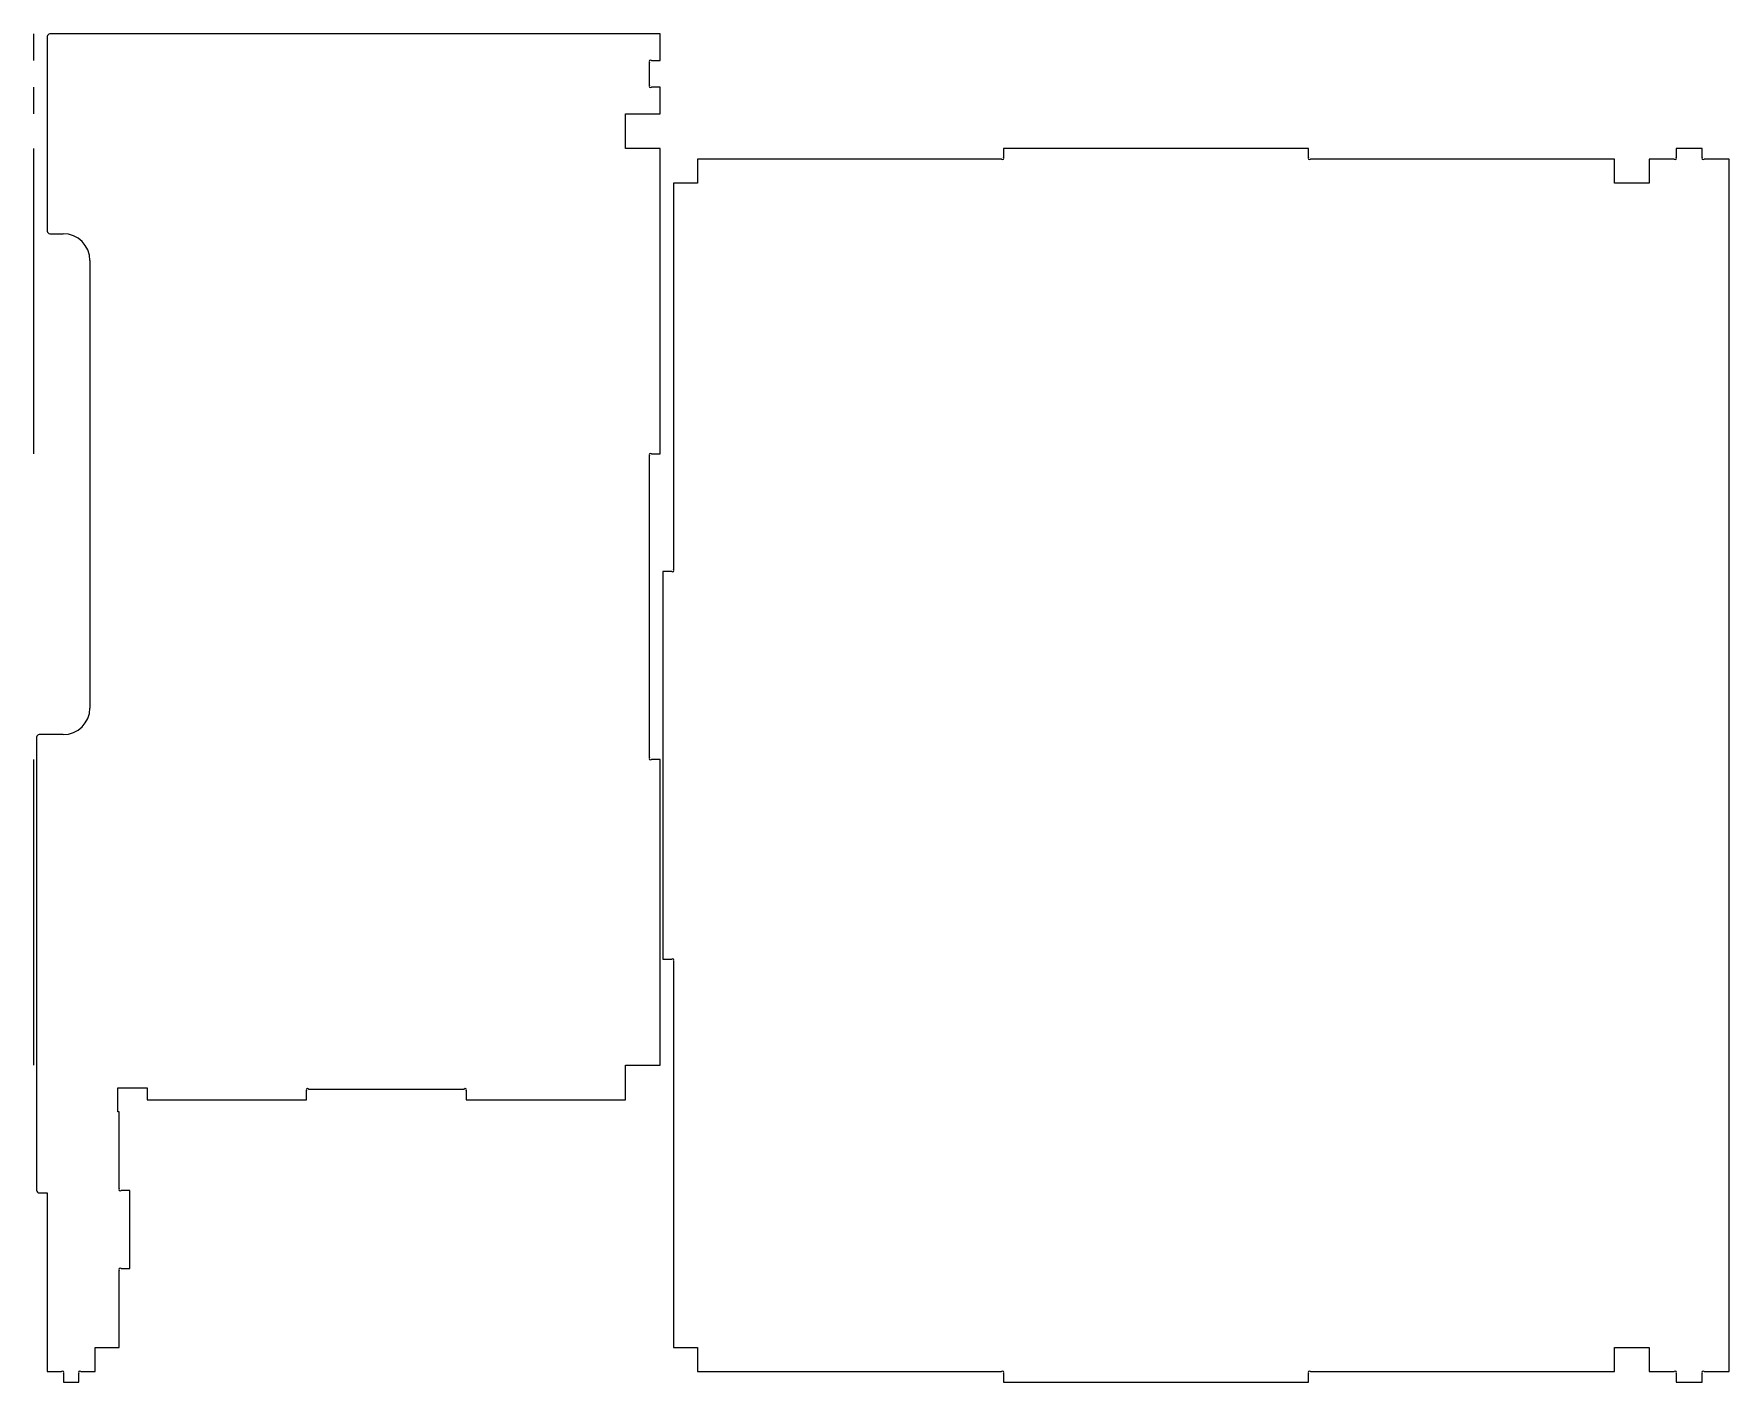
# Model space of a CAD drawing. Extents: x -429 to 880, y -72 to 434.
# Drawn here: x 244 to 880, y -72 to 434 of the extents above; entities that cross this region are included whole.
import ezdxf

# ---------------------------------------------------------------- set-up
doc = ezdxf.new("R2010")
doc.units = 0
doc.header["$MEASUREMENT"] = 0
doc.layers.add('MODELSKETCH_VISIBLE', color=7, linetype='CONTINUOUS')

# ---------------------------------------------------------------- blocks, each defined once
blk = doc.blocks.new('BLOCK_122')
at = {"layer": 'MODELSKETCH_VISIBLE', "color": 7}
blk.add_lwpolyline([(286.78, 33.62), (346.61, 33.62)], dxfattribs=at)
blk = doc.blocks.new('BLOCK_123')
at = {"layer": 'MODELSKETCH_VISIBLE', "color": 7}
blk.add_lwpolyline([(346.61, 33.62), (346.61, 36.92)], dxfattribs=at)
blk = doc.blocks.new('BLOCK_124')
at = {"layer": 'MODELSKETCH_VISIBLE', "color": 7}
blk.add_open_spline([(347.32, 37.62), (347.12, 37.82), (346.81, 37.82), (346.61, 37.62), (346.42, 37.43), (346.42, 37.11), (346.61, 36.92)], degree=3, knots=[0, 0, 0, 0, 1, 1, 1, 2, 2, 2, 2], dxfattribs=at)
blk = doc.blocks.new('BLOCK_125')
at = {"layer": 'MODELSKETCH_VISIBLE', "color": 7}
blk.add_lwpolyline([(347.32, 37.62), (405.74, 37.62)], dxfattribs=at)
blk = doc.blocks.new('BLOCK_126')
at = {"layer": 'MODELSKETCH_VISIBLE', "color": 7}
blk.add_open_spline([(406.44, 36.92), (406.64, 37.11), (406.64, 37.43), (406.44, 37.62), (406.25, 37.82), (405.93, 37.82), (405.74, 37.62)], degree=3, knots=[0, 0, 0, 0, 1, 1, 1, 2, 2, 2, 2], dxfattribs=at)
blk = doc.blocks.new('BLOCK_127')
at = {"layer": 'MODELSKETCH_VISIBLE', "color": 7}
blk.add_lwpolyline([(406.44, 36.92), (406.44, 33.62)], dxfattribs=at)
blk = doc.blocks.new('BLOCK_128')
at = {"layer": 'MODELSKETCH_VISIBLE', "color": 7}
blk.add_lwpolyline([(406.44, 33.62), (466.28, 33.62)], dxfattribs=at)
blk = doc.blocks.new('BLOCK_129')
at = {"layer": 'MODELSKETCH_VISIBLE', "color": 7}
blk.add_lwpolyline([(466.28, 33.62), (466.28, 46.62)], dxfattribs=at)
blk = doc.blocks.new('BLOCK_130')
at = {"layer": 'MODELSKETCH_VISIBLE', "color": 7}
blk.add_lwpolyline([(466.28, 46.62), (479.28, 46.62)], dxfattribs=at)
blk = doc.blocks.new('BLOCK_131')
at = {"layer": 'MODELSKETCH_VISIBLE', "color": 7}
blk.add_lwpolyline([(479.28, 46.62), (479.28, 161.29)], dxfattribs=at)
blk = doc.blocks.new('BLOCK_132')
at = {"layer": 'MODELSKETCH_VISIBLE', "color": 7}
blk.add_lwpolyline([(479.28, 161.29), (475.98, 161.29)], dxfattribs=at)
blk = doc.blocks.new('BLOCK_133')
at = {"layer": 'MODELSKETCH_VISIBLE', "color": 7}
blk.add_open_spline([(475.28, 162), (475.08, 161.8), (475.08, 161.48), (475.28, 161.29), (475.47, 161.09), (475.79, 161.09), (475.98, 161.29)], degree=3, knots=[0, 0, 0, 0, 1, 1, 1, 2, 2, 2, 2], dxfattribs=at)
blk = doc.blocks.new('BLOCK_134')
at = {"layer": 'MODELSKETCH_VISIBLE', "color": 7}
blk.add_lwpolyline([(475.28, 162), (475.28, 275.25)], dxfattribs=at)
blk = doc.blocks.new('BLOCK_135')
at = {"layer": 'MODELSKETCH_VISIBLE', "color": 7}
blk.add_open_spline([(475.98, 275.96), (475.79, 276.15), (475.47, 276.15), (475.28, 275.96), (475.08, 275.76), (475.08, 275.44), (475.28, 275.25)], degree=3, knots=[0, 0, 0, 0, 1, 1, 1, 2, 2, 2, 2], dxfattribs=at)
blk = doc.blocks.new('BLOCK_136')
at = {"layer": 'MODELSKETCH_VISIBLE', "color": 7}
blk.add_lwpolyline([(475.98, 275.96), (479.28, 275.96)], dxfattribs=at)
blk = doc.blocks.new('BLOCK_137')
at = {"layer": 'MODELSKETCH_VISIBLE', "color": 7}
blk.add_lwpolyline([(479.28, 275.96), (479.28, 390.62)], dxfattribs=at)
blk = doc.blocks.new('BLOCK_138')
at = {"layer": 'MODELSKETCH_VISIBLE', "color": 7}
blk.add_lwpolyline([(479.28, 390.62), (466.28, 390.62)], dxfattribs=at)
blk = doc.blocks.new('BLOCK_139')
at = {"layer": 'MODELSKETCH_VISIBLE', "color": 7}
blk.add_lwpolyline([(466.28, 390.62), (466.28, 403.62)], dxfattribs=at)
blk = doc.blocks.new('BLOCK_140')
at = {"layer": 'MODELSKETCH_VISIBLE', "color": 7}
blk.add_lwpolyline([(466.28, 403.62), (479.28, 403.62)], dxfattribs=at)
blk = doc.blocks.new('BLOCK_141')
at = {"layer": 'MODELSKETCH_VISIBLE', "color": 7}
blk.add_lwpolyline([(479.28, 403.62), (479.28, 413.62)], dxfattribs=at)
blk = doc.blocks.new('BLOCK_142')
at = {"layer": 'MODELSKETCH_VISIBLE', "color": 7}
blk.add_lwpolyline([(479.28, 413.62), (475.98, 413.62)], dxfattribs=at)
blk = doc.blocks.new('BLOCK_144')
at = {"layer": 'MODELSKETCH_VISIBLE', "color": 7}
blk.add_open_spline([(475.28, 414.33), (475.08, 414.13), (475.08, 413.82), (475.28, 413.62), (475.47, 413.43), (475.79, 413.43), (475.98, 413.62)], degree=3, knots=[0, 0, 0, 0, 1, 1, 1, 2, 2, 2, 2], dxfattribs=at)
blk = doc.blocks.new('BLOCK_148')
at = {"layer": 'MODELSKETCH_VISIBLE', "color": 7}
blk.add_lwpolyline([(244.28, 423.62), (244.28, 433.62)], dxfattribs=at)
blk = doc.blocks.new('BLOCK_167')
at = {"layer": 'MODELSKETCH_VISIBLE', "color": 7}
blk.add_lwpolyline([(244.28, 275.96), (244.28, 390.62)], dxfattribs=at)
blk = doc.blocks.new('BLOCK_168')
at = {"layer": 'MODELSKETCH_VISIBLE', "color": 7}
blk.add_open_spline([(870.18, 387.33), (869.98, 387.13), (869.98, 386.82), (870.18, 386.62), (870.37, 386.43), (870.69, 386.43), (870.88, 386.62)], degree=3, knots=[0, 0, 0, 0, 1, 1, 1, 2, 2, 2, 2], dxfattribs=at)
blk = doc.blocks.new('BLOCK_170')
at = {"layer": 'MODELSKETCH_VISIBLE', "color": 7}
blk.add_lwpolyline([(870.18, 387.33), (870.18, 390.62)], dxfattribs=at)
blk = doc.blocks.new('BLOCK_172')
at = {"layer": 'MODELSKETCH_VISIBLE', "color": 7}
blk.add_lwpolyline([(870.18, 390.62), (860.38, 390.62)], dxfattribs=at)
blk = doc.blocks.new('BLOCK_174')
at = {"layer": 'MODELSKETCH_VISIBLE', "color": 7}
blk.add_lwpolyline([(860.38, 390.62), (860.38, 387.33)], dxfattribs=at)
blk = doc.blocks.new('BLOCK_175')
at = {"layer": 'MODELSKETCH_VISIBLE', "color": 7}
blk.add_lwpolyline([(244.28, 403.62), (244.28, 413.62)], dxfattribs=at)
blk = doc.blocks.new('BLOCK_176')
at = {"layer": 'MODELSKETCH_VISIBLE', "color": 7}
blk.add_lwpolyline([(286.78, 38.12), (286.78, 33.62)], dxfattribs=at)
blk = doc.blocks.new('BLOCK_177')
at = {"layer": 'MODELSKETCH_VISIBLE', "color": 7}
blk.add_open_spline([(859.67, 386.62), (859.87, 386.43), (860.18, 386.43), (860.38, 386.62), (860.57, 386.82), (860.57, 387.13), (860.38, 387.33)], degree=3, knots=[0, 0, 0, 0, 1, 1, 1, 2, 2, 2, 2], dxfattribs=at)
blk = doc.blocks.new('BLOCK_184')
at = {"layer": 'MODELSKETCH_VISIBLE', "color": 7}
blk.add_lwpolyline([(244.28, 46.62), (244.28, 161.29)], dxfattribs=at)
blk = doc.blocks.new('BLOCK_202')
at = {"layer": 'MODELSKETCH_VISIBLE', "color": 7}
blk.add_lwpolyline([(275.78, 38.12), (286.78, 38.12)], dxfattribs=at)
blk = doc.blocks.new('BLOCK_203')
at = {"layer": 'MODELSKETCH_VISIBLE', "color": 7}
blk.add_lwpolyline([(275.78, 29.12), (275.78, 38.12)], dxfattribs=at)
blk = doc.blocks.new('BLOCK_204')
at = {"layer": 'MODELSKETCH_VISIBLE', "color": 7}
blk.add_lwpolyline([(276.28, 29.12), (275.78, 29.12)], dxfattribs=at)
blk = doc.blocks.new('BLOCK_205')
at = {"layer": 'MODELSKETCH_VISIBLE', "color": 7}
blk.add_lwpolyline([(276.28, 0.23), (276.28, 29.12)], dxfattribs=at)
blk = doc.blocks.new('BLOCK_206')
at = {"layer": 'MODELSKETCH_VISIBLE', "color": 7}
blk.add_open_spline([(276.28, 0.23), (276.08, 0.03), (276.08, -0.28), (276.28, -0.48), (276.47, -0.67), (276.79, -0.67), (276.98, -0.48)], degree=3, knots=[0, 0, 0, 0, 1, 1, 1, 2, 2, 2, 2], dxfattribs=at)
blk = doc.blocks.new('BLOCK_207')
at = {"layer": 'MODELSKETCH_VISIBLE', "color": 7}
blk.add_lwpolyline([(280.28, -0.48), (276.98, -0.48)], dxfattribs=at)
blk = doc.blocks.new('BLOCK_208')
at = {"layer": 'MODELSKETCH_VISIBLE', "color": 7}
blk.add_lwpolyline([(280.28, -29.78), (280.28, -0.48)], dxfattribs=at)
blk = doc.blocks.new('BLOCK_209')
at = {"layer": 'MODELSKETCH_VISIBLE', "color": 7}
blk.add_lwpolyline([(276.98, -29.78), (280.28, -29.78)], dxfattribs=at)
blk = doc.blocks.new('BLOCK_210')
at = {"layer": 'MODELSKETCH_VISIBLE', "color": 7}
blk.add_open_spline([(276.98, -29.78), (276.79, -29.58), (276.47, -29.58), (276.28, -29.78), (276.08, -29.97), (276.08, -30.29), (276.28, -30.48)], degree=3, knots=[0, 0, 0, 0, 1, 1, 1, 2, 2, 2, 2], dxfattribs=at)
blk = doc.blocks.new('BLOCK_211')
at = {"layer": 'MODELSKETCH_VISIBLE', "color": 7}
blk.add_lwpolyline([(276.28, -59.38), (276.28, -30.48)], dxfattribs=at)
blk = doc.blocks.new('BLOCK_212')
at = {"layer": 'MODELSKETCH_VISIBLE', "color": 7}
blk.add_lwpolyline([(267.28, -59.38), (276.28, -59.38)], dxfattribs=at)
blk = doc.blocks.new('BLOCK_213')
at = {"layer": 'MODELSKETCH_VISIBLE', "color": 7}
blk.add_lwpolyline([(267.28, -68.38), (267.28, -59.38)], dxfattribs=at)
blk = doc.blocks.new('BLOCK_214')
at = {"layer": 'MODELSKETCH_VISIBLE', "color": 7}
blk.add_lwpolyline([(261.88, -68.38), (267.28, -68.38)], dxfattribs=at)
blk = doc.blocks.new('BLOCK_215')
at = {"layer": 'MODELSKETCH_VISIBLE', "color": 7}
blk.add_open_spline([(261.88, -68.38), (261.69, -68.18), (261.37, -68.18), (261.18, -68.38), (260.98, -68.57), (260.98, -68.89), (261.18, -69.08)], degree=3, knots=[0, 0, 0, 0, 1, 1, 1, 2, 2, 2, 2], dxfattribs=at)
blk = doc.blocks.new('BLOCK_216')
at = {"layer": 'MODELSKETCH_VISIBLE', "color": 7}
blk.add_lwpolyline([(261.18, -72.38), (261.18, -69.08)], dxfattribs=at)
blk = doc.blocks.new('BLOCK_217')
at = {"layer": 'MODELSKETCH_VISIBLE', "color": 7}
blk.add_lwpolyline([(860.38, -72.38), (870.18, -72.38)], dxfattribs=at)
blk = doc.blocks.new('BLOCK_218')
at = {"layer": 'MODELSKETCH_VISIBLE', "color": 7}
blk.add_lwpolyline([(484.28, -59.38), (493.28, -59.38)], dxfattribs=at)
blk = doc.blocks.new('BLOCK_219')
at = {"layer": 'MODELSKETCH_VISIBLE', "color": 7}
blk.add_lwpolyline([(860.38, -69.08), (860.38, -72.38)], dxfattribs=at)
blk = doc.blocks.new('BLOCK_220')
at = {"layer": 'MODELSKETCH_VISIBLE', "color": 7}
blk.add_lwpolyline([(484.28, 85.68), (484.28, -59.38)], dxfattribs=at)
blk = doc.blocks.new('BLOCK_221')
at = {"layer": 'MODELSKETCH_VISIBLE', "color": 7}
blk.add_open_spline([(860.38, -69.08), (860.57, -68.89), (860.57, -68.57), (860.38, -68.38), (860.18, -68.18), (859.87, -68.18), (859.67, -68.38)], degree=3, knots=[0, 0, 0, 0, 1, 1, 1, 2, 2, 2, 2], dxfattribs=at)
blk = doc.blocks.new('BLOCK_222')
at = {"layer": 'MODELSKETCH_VISIBLE', "color": 7}
blk.add_open_spline([(484.28, 85.68), (484.47, 85.88), (484.47, 86.19), (484.28, 86.39), (484.08, 86.58), (483.77, 86.58), (483.57, 86.39)], degree=3, knots=[0, 0, 0, 0, 1, 1, 1, 2, 2, 2, 2], dxfattribs=at)
blk = doc.blocks.new('BLOCK_223')
at = {"layer": 'MODELSKETCH_VISIBLE', "color": 7}
blk.add_lwpolyline([(850.28, -68.38), (859.67, -68.38)], dxfattribs=at)
blk = doc.blocks.new('BLOCK_224')
at = {"layer": 'MODELSKETCH_VISIBLE', "color": 7}
blk.add_lwpolyline([(480.28, 86.39), (483.57, 86.39)], dxfattribs=at)
blk = doc.blocks.new('BLOCK_225')
at = {"layer": 'MODELSKETCH_VISIBLE', "color": 7}
blk.add_lwpolyline([(850.28, -59.38), (850.28, -68.38)], dxfattribs=at)
blk = doc.blocks.new('BLOCK_226')
at = {"layer": 'MODELSKETCH_VISIBLE', "color": 7}
blk.add_lwpolyline([(480.28, 231.86), (480.28, 86.39)], dxfattribs=at)
blk = doc.blocks.new('BLOCK_227')
at = {"layer": 'MODELSKETCH_VISIBLE', "color": 7}
blk.add_lwpolyline([(837.28, -59.38), (850.28, -59.38)], dxfattribs=at)
blk = doc.blocks.new('BLOCK_228')
at = {"layer": 'MODELSKETCH_VISIBLE', "color": 7}
blk.add_lwpolyline([(483.57, 231.86), (480.28, 231.86)], dxfattribs=at)
blk = doc.blocks.new('BLOCK_229')
at = {"layer": 'MODELSKETCH_VISIBLE', "color": 7}
blk.add_lwpolyline([(837.28, -68.38), (837.28, -59.38)], dxfattribs=at)
blk = doc.blocks.new('BLOCK_230')
at = {"layer": 'MODELSKETCH_VISIBLE', "color": 7}
blk.add_open_spline([(483.57, 231.86), (483.77, 231.66), (484.08, 231.66), (484.28, 231.86), (484.47, 232.05), (484.47, 232.37), (484.28, 232.56)], degree=3, knots=[0, 0, 0, 0, 1, 1, 1, 2, 2, 2, 2], dxfattribs=at)
blk = doc.blocks.new('BLOCK_231')
at = {"layer": 'MODELSKETCH_VISIBLE', "color": 7}
blk.add_lwpolyline([(723.22, -68.38), (837.28, -68.38)], dxfattribs=at)
blk = doc.blocks.new('BLOCK_232')
at = {"layer": 'MODELSKETCH_VISIBLE', "color": 7}
blk.add_lwpolyline([(484.28, 377.62), (484.28, 232.56)], dxfattribs=at)
blk = doc.blocks.new('BLOCK_233')
at = {"layer": 'MODELSKETCH_VISIBLE', "color": 7}
blk.add_open_spline([(723.22, -68.38), (723.02, -68.18), (722.71, -68.18), (722.51, -68.38), (722.32, -68.57), (722.32, -68.89), (722.51, -69.08)], degree=3, knots=[0, 0, 0, 0, 1, 1, 1, 2, 2, 2, 2], dxfattribs=at)
blk = doc.blocks.new('BLOCK_234')
at = {"layer": 'MODELSKETCH_VISIBLE', "color": 7}
blk.add_lwpolyline([(493.28, 377.62), (484.28, 377.62)], dxfattribs=at)
blk = doc.blocks.new('BLOCK_235')
at = {"layer": 'MODELSKETCH_VISIBLE', "color": 7}
blk.add_lwpolyline([(722.51, -72.38), (722.51, -69.08)], dxfattribs=at)
blk = doc.blocks.new('BLOCK_236')
at = {"layer": 'MODELSKETCH_VISIBLE', "color": 7}
blk.add_lwpolyline([(493.28, 386.62), (493.28, 377.62)], dxfattribs=at)
blk = doc.blocks.new('BLOCK_237')
at = {"layer": 'MODELSKETCH_VISIBLE', "color": 7}
blk.add_lwpolyline([(608.04, -72.38), (722.51, -72.38)], dxfattribs=at)
blk = doc.blocks.new('BLOCK_238')
at = {"layer": 'MODELSKETCH_VISIBLE', "color": 7}
blk.add_lwpolyline([(607.34, 386.62), (493.28, 386.62)], dxfattribs=at)
blk = doc.blocks.new('BLOCK_239')
at = {"layer": 'MODELSKETCH_VISIBLE', "color": 7}
blk.add_lwpolyline([(608.04, -69.08), (608.04, -72.38)], dxfattribs=at)
blk = doc.blocks.new('BLOCK_240')
at = {"layer": 'MODELSKETCH_VISIBLE', "color": 7}
blk.add_open_spline([(607.34, 386.62), (607.53, 386.43), (607.85, 386.43), (608.04, 386.62), (608.24, 386.82), (608.24, 387.13), (608.04, 387.33)], degree=3, knots=[0, 0, 0, 0, 1, 1, 1, 2, 2, 2, 2], dxfattribs=at)
blk = doc.blocks.new('BLOCK_241')
at = {"layer": 'MODELSKETCH_VISIBLE', "color": 7}
blk.add_open_spline([(608.04, -69.08), (608.24, -68.89), (608.24, -68.57), (608.04, -68.38), (607.85, -68.18), (607.53, -68.18), (607.34, -68.38)], degree=3, knots=[0, 0, 0, 0, 1, 1, 1, 2, 2, 2, 2], dxfattribs=at)
blk = doc.blocks.new('BLOCK_242')
at = {"layer": 'MODELSKETCH_VISIBLE', "color": 7}
blk.add_lwpolyline([(608.04, 390.62), (608.04, 387.33)], dxfattribs=at)
blk = doc.blocks.new('BLOCK_243')
at = {"layer": 'MODELSKETCH_VISIBLE', "color": 7}
blk.add_lwpolyline([(493.28, -68.38), (607.34, -68.38)], dxfattribs=at)
blk = doc.blocks.new('BLOCK_244')
at = {"layer": 'MODELSKETCH_VISIBLE', "color": 7}
blk.add_lwpolyline([(722.51, 390.62), (608.04, 390.62)], dxfattribs=at)
blk = doc.blocks.new('BLOCK_246')
at = {"layer": 'MODELSKETCH_VISIBLE', "color": 7}
blk.add_lwpolyline([(493.28, -59.38), (493.28, -68.38)], dxfattribs=at)
blk = doc.blocks.new('BLOCK_247')
at = {"layer": 'MODELSKETCH_VISIBLE', "color": 7}
blk.add_lwpolyline([(722.51, 387.33), (722.51, 390.62)], dxfattribs=at)
blk = doc.blocks.new('BLOCK_248')
at = {"layer": 'MODELSKETCH_VISIBLE', "color": 7}
blk.add_open_spline([(722.51, 387.33), (722.32, 387.13), (722.32, 386.82), (722.51, 386.62), (722.71, 386.43), (723.02, 386.43), (723.22, 386.62)], degree=3, knots=[0, 0, 0, 0, 1, 1, 1, 2, 2, 2, 2], dxfattribs=at)
blk = doc.blocks.new('BLOCK_249')
at = {"layer": 'MODELSKETCH_VISIBLE', "color": 7}
blk.add_lwpolyline([(837.28, 386.62), (723.22, 386.62)], dxfattribs=at)
blk = doc.blocks.new('BLOCK_250')
at = {"layer": 'MODELSKETCH_VISIBLE', "color": 7}
blk.add_lwpolyline([(837.28, 377.62), (837.28, 386.62)], dxfattribs=at)
blk = doc.blocks.new('BLOCK_251')
at = {"layer": 'MODELSKETCH_VISIBLE', "color": 7}
blk.add_lwpolyline([(850.28, 377.62), (837.28, 377.62)], dxfattribs=at)
blk = doc.blocks.new('BLOCK_252')
at = {"layer": 'MODELSKETCH_VISIBLE', "color": 7}
blk.add_lwpolyline([(850.28, 386.62), (850.28, 377.62)], dxfattribs=at)
blk = doc.blocks.new('BLOCK_253')
at = {"layer": 'MODELSKETCH_VISIBLE', "color": 7}
blk.add_lwpolyline([(859.67, 386.62), (850.28, 386.62)], dxfattribs=at)
blk = doc.blocks.new('BLOCK_254')
at = {"layer": 'MODELSKETCH_VISIBLE', "color": 7}
blk.add_lwpolyline([(870.18, -72.38), (870.18, -69.08)], dxfattribs=at)
blk = doc.blocks.new('BLOCK_255')
at = {"layer": 'MODELSKETCH_VISIBLE', "color": 7}
blk.add_open_spline([(870.88, -68.38), (870.69, -68.18), (870.37, -68.18), (870.18, -68.38), (869.98, -68.57), (869.98, -68.89), (870.18, -69.08)], degree=3, knots=[0, 0, 0, 0, 1, 1, 1, 2, 2, 2, 2], dxfattribs=at)
blk = doc.blocks.new('BLOCK_256')
at = {"layer": 'MODELSKETCH_VISIBLE', "color": 7}
blk.add_lwpolyline([(870.88, -68.38), (880.28, -68.38)], dxfattribs=at)
blk = doc.blocks.new('BLOCK_257')
at = {"layer": 'MODELSKETCH_VISIBLE', "color": 7}
blk.add_lwpolyline([(880.28, -68.38), (880.28, 386.62)], dxfattribs=at)
blk = doc.blocks.new('BLOCK_258')
at = {"layer": 'MODELSKETCH_VISIBLE', "color": 7}
blk.add_lwpolyline([(880.28, 386.62), (870.88, 386.62)], dxfattribs=at)
blk = doc.blocks.new('BLOCK_259')
at = {"layer": 'MODELSKETCH_VISIBLE', "color": 7}
blk.add_lwpolyline([(475.28, 414.33), (475.28, 422.92)], dxfattribs=at)
blk = doc.blocks.new('BLOCK_260')
at = {"layer": 'MODELSKETCH_VISIBLE', "color": 7}
blk.add_open_spline([(475.98, 423.62), (475.79, 423.82), (475.47, 423.82), (475.28, 423.62), (475.08, 423.43), (475.08, 423.11), (475.28, 422.92)], degree=3, knots=[0, 0, 0, 0, 1, 1, 1, 2, 2, 2, 2], dxfattribs=at)
blk = doc.blocks.new('BLOCK_261')
at = {"layer": 'MODELSKETCH_VISIBLE', "color": 7}
blk.add_lwpolyline([(475.98, 423.62), (479.28, 423.62)], dxfattribs=at)
blk = doc.blocks.new('BLOCK_262')
at = {"layer": 'MODELSKETCH_VISIBLE', "color": 7}
blk.add_lwpolyline([(479.28, 423.62), (479.28, 433.62)], dxfattribs=at)
blk = doc.blocks.new('BLOCK_263')
at = {"layer": 'MODELSKETCH_VISIBLE', "color": 7}
blk.add_lwpolyline([(479.28, 433.62), (250.28, 433.62)], dxfattribs=at)
blk = doc.blocks.new('BLOCK_264')
at = {"layer": 'MODELSKETCH_VISIBLE', "color": 7}
blk.add_open_spline([(250.28, 433.62), (249.73, 433.62), (249.28, 433.17), (249.28, 432.62)], degree=3, dxfattribs=at)
blk = doc.blocks.new('BLOCK_265')
at = {"layer": 'MODELSKETCH_VISIBLE', "color": 7}
blk.add_lwpolyline([(249.28, 432.62), (249.28, 359.62)], dxfattribs=at)
blk = doc.blocks.new('BLOCK_266')
at = {"layer": 'MODELSKETCH_VISIBLE', "color": 7}
blk.add_open_spline([(249.28, 359.62), (249.28, 359.07), (249.73, 358.62), (250.28, 358.62)], degree=3, dxfattribs=at)
blk = doc.blocks.new('BLOCK_267')
at = {"layer": 'MODELSKETCH_VISIBLE', "color": 7}
blk.add_lwpolyline([(250.28, 358.62), (255.28, 358.62)], dxfattribs=at)
blk = doc.blocks.new('BLOCK_268')
at = {"layer": 'MODELSKETCH_VISIBLE', "color": 7}
blk.add_open_spline([(265.28, 348.62), (265.28, 354.15), (260.8, 358.62), (255.28, 358.62)], degree=3, dxfattribs=at)
blk = doc.blocks.new('BLOCK_269')
at = {"layer": 'MODELSKETCH_VISIBLE', "color": 7}
blk.add_lwpolyline([(265.28, 348.62), (265.28, 180.62)], dxfattribs=at)
blk = doc.blocks.new('BLOCK_270')
at = {"layer": 'MODELSKETCH_VISIBLE', "color": 7}
blk.add_open_spline([(255.28, 170.62), (260.8, 170.62), (265.28, 175.1), (265.28, 180.62)], degree=3, dxfattribs=at)
blk = doc.blocks.new('BLOCK_271')
at = {"layer": 'MODELSKETCH_VISIBLE', "color": 7}
blk.add_lwpolyline([(255.28, 170.62), (246.28, 170.62)], dxfattribs=at)
blk = doc.blocks.new('BLOCK_272')
at = {"layer": 'MODELSKETCH_VISIBLE', "color": 7}
blk.add_open_spline([(246.28, 170.62), (245.73, 170.62), (245.28, 170.17), (245.28, 169.62)], degree=3, dxfattribs=at)
blk = doc.blocks.new('BLOCK_273')
at = {"layer": 'MODELSKETCH_VISIBLE', "color": 7}
blk.add_lwpolyline([(245.28, 169.62), (245.28, -0.38)], dxfattribs=at)
blk = doc.blocks.new('BLOCK_274')
at = {"layer": 'MODELSKETCH_VISIBLE', "color": 7}
blk.add_open_spline([(245.28, -0.38), (245.28, -0.93), (245.73, -1.38), (246.28, -1.38)], degree=3, dxfattribs=at)
blk = doc.blocks.new('BLOCK_275')
at = {"layer": 'MODELSKETCH_VISIBLE', "color": 7}
blk.add_lwpolyline([(246.28, -1.38), (249.28, -1.38)], dxfattribs=at)
blk = doc.blocks.new('BLOCK_276')
at = {"layer": 'MODELSKETCH_VISIBLE', "color": 7}
blk.add_lwpolyline([(249.28, -1.38), (249.28, -68.38)], dxfattribs=at)
blk = doc.blocks.new('BLOCK_277')
at = {"layer": 'MODELSKETCH_VISIBLE', "color": 7}
blk.add_lwpolyline([(249.28, -68.38), (254.67, -68.38)], dxfattribs=at)
blk = doc.blocks.new('BLOCK_278')
at = {"layer": 'MODELSKETCH_VISIBLE', "color": 7}
blk.add_open_spline([(255.38, -69.08), (255.57, -68.89), (255.57, -68.57), (255.38, -68.38), (255.18, -68.18), (254.87, -68.18), (254.67, -68.38)], degree=3, knots=[0, 0, 0, 0, 1, 1, 1, 2, 2, 2, 2], dxfattribs=at)
blk = doc.blocks.new('BLOCK_279')
at = {"layer": 'MODELSKETCH_VISIBLE', "color": 7}
blk.add_lwpolyline([(255.38, -69.08), (255.38, -72.38)], dxfattribs=at)
blk = doc.blocks.new('BLOCK_280')
at = {"layer": 'MODELSKETCH_VISIBLE', "color": 7}
blk.add_lwpolyline([(255.38, -72.38), (261.18, -72.38)], dxfattribs=at)

msp = doc.modelspace()

# ---------------------------------------------------------------- block references
at = {"layer": 'MODELSKETCH_VISIBLE'}
for name in ['BLOCK_148', 'BLOCK_264', 'BLOCK_265', 'BLOCK_263', 'BLOCK_262', 'BLOCK_260', 'BLOCK_259', 'BLOCK_261', 'BLOCK_175', 'BLOCK_144', 'BLOCK_142', 'BLOCK_141', 'BLOCK_139', 'BLOCK_140', 'BLOCK_167', 'BLOCK_138', 'BLOCK_137', 'BLOCK_242', 'BLOCK_244', 'BLOCK_247', 'BLOCK_172', 'BLOCK_174', 'BLOCK_170', 'BLOCK_236', 'BLOCK_238', 'BLOCK_240', 'BLOCK_248', 'BLOCK_249', 'BLOCK_250', 'BLOCK_252', 'BLOCK_253', 'BLOCK_177', 'BLOCK_168', 'BLOCK_258', 'BLOCK_257', 'BLOCK_232', 'BLOCK_234', 'BLOCK_251', 'BLOCK_266', 'BLOCK_267', 'BLOCK_268', 'BLOCK_269', 'BLOCK_135', 'BLOCK_134', 'BLOCK_136', 'BLOCK_226', 'BLOCK_228', 'BLOCK_230', 'BLOCK_270', 'BLOCK_272', 'BLOCK_273', 'BLOCK_271', 'BLOCK_184', 'BLOCK_133', 'BLOCK_132', 'BLOCK_131', 'BLOCK_224', 'BLOCK_222', 'BLOCK_220', 'BLOCK_129', 'BLOCK_130', 'BLOCK_202', 'BLOCK_203', 'BLOCK_176', 'BLOCK_122', 'BLOCK_124', 'BLOCK_123', 'BLOCK_125', 'BLOCK_126', 'BLOCK_127', 'BLOCK_128', 'BLOCK_204', 'BLOCK_205', 'BLOCK_206', 'BLOCK_274', 'BLOCK_275', 'BLOCK_276', 'BLOCK_207', 'BLOCK_208', 'BLOCK_210', 'BLOCK_211', 'BLOCK_209', 'BLOCK_212', 'BLOCK_213', 'BLOCK_218', 'BLOCK_246', 'BLOCK_227', 'BLOCK_229', 'BLOCK_225', 'BLOCK_277', 'BLOCK_278', 'BLOCK_279', 'BLOCK_215', 'BLOCK_216', 'BLOCK_214', 'BLOCK_243', 'BLOCK_241', 'BLOCK_239', 'BLOCK_233', 'BLOCK_235', 'BLOCK_231', 'BLOCK_223', 'BLOCK_221', 'BLOCK_219', 'BLOCK_255', 'BLOCK_254', 'BLOCK_256', 'BLOCK_280', 'BLOCK_237', 'BLOCK_217']:
    msp.add_blockref(name, (0, 0), dxfattribs=at)

doc.saveas('drawing.dxf')
